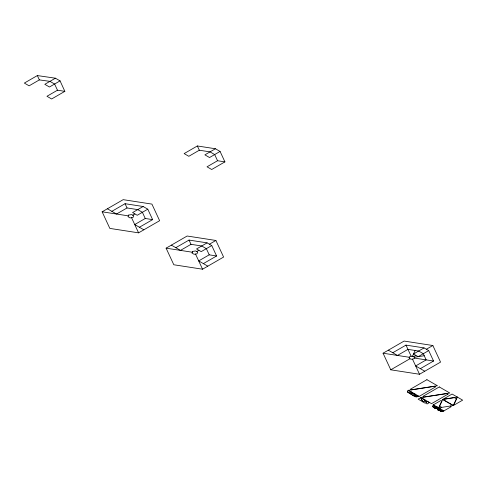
<?xml version="1.0" encoding="UTF-8"?>
<svg xmlns="http://www.w3.org/2000/svg" width="487" height="487" viewBox="0 0 487 487"><rect width="100%" height="100%" fill="white"/><g stroke="black" fill="none" stroke-linecap="round" stroke-linejoin="round"><path stroke-width="0.73" d="M412.477 356.234L415.143 350.476M390.769 369.81L409.987 358.718A2.039 1.175 0 0 0 412.477 359.102A2.039 1.175 0 0 0 414.303 358.048L414.102 356.88L413.171 356.338L411.144 356.222A2.039 1.175 0 0 0 409.317 357.275L383.068 353.215L390.769 369.81L419.514 374.26L440.558 362.109L432.852 345.514L404.107 341.064L383.068 353.215M407.582 391.901C413.481 394.677 404.971 392.674 408.349 390.239L419.143 396.388L435.555 386.915L434.873 386.252L408.623 390.312M407.582 392.065L408.349 390.239M413.67 395.852L414.443 394.026L412.337 392.808L409.457 393.252L413.67 395.852L414.443 394.026M413.901 395.718C413.372 393.198 416.756 394.038 415.496 395.468L416.44 396.01L417.724 395.809L418.893 396.485L416.014 396.771L413.901 395.718L416.014 396.929L418.893 396.485M432.499 406.566L434.605 407.783L432.499 406.566L433.266 404.74L443.901 410.906L451.199 406.694L450.518 406.036M434.094 406.316L434.434 405.415L434.094 406.316L435.031 406.858L436.315 406.663L437.484 407.175L434.605 407.619M439.079 409.658L439.591 408.392L438.586 410.346L437.417 409.677L437.764 408.77L436.821 408.228L435.542 408.429L434.374 407.753L435.542 408.587L437.764 408.77M438.586 410.346L439.359 408.526L437.253 407.309L439.359 408.526M440.412 409.969L441.356 410.511L440.412 409.969L440.759 409.068L439.591 408.55M457.39 397.112L453.537 405.415L462.65 400.15L452.07 394.044L442.957 399.303L457.336 397.082M37.347 75.57L24.35 83.07L29.11 85.822L39.356 79.905L49.948 81.353L54.599 84.038L57.478 90.211L64.85 91.349L60.065 80.885L55.415 78.2L37.347 75.57L39.356 79.905M55.415 78.2L44.81 84.318L49.461 87.003L60.065 80.885M57.478 90.211L46.959 96.28L51.634 98.977L64.85 91.349M197.357 145.966L184.141 153.594L188.816 156.29L199.329 150.221L210.037 151.877L214.682 154.562L217.549 160.734L224.921 161.879L220.081 151.445L215.431 148.76L197.357 145.966L199.329 150.221M102.136 211.808L123.174 199.658L151.92 204.102L159.626 220.702L138.582 232.847L109.837 228.403L102.136 211.808L128.385 215.869M215.431 148.76L204.887 154.848L209.538 157.532L220.081 151.445M111.846 211.334L125.062 203.7L143.129 206.5L147.78 209.185L152.626 219.619L139.41 227.246M152.626 219.619L145.254 218.474L142.387 212.295L137.736 209.611L127.034 207.955L116.515 214.03L107.396 208.765M217.549 160.734L207.036 166.81L211.705 169.506L224.921 161.879M143.129 206.5L132.586 212.588L137.237 215.272L147.78 209.185M132.708 215.199L134.911 213.927M145.254 218.474L134.735 224.55L143.848 229.809M166.11 248.169L187.148 236.018L215.893 240.468L223.6 257.063L202.555 269.208L173.81 264.764L166.11 248.169L192.359 252.229M175.813 247.694L189.029 240.067L207.097 242.861L211.748 245.545L216.593 255.979L203.377 263.607L198.702 260.91L209.221 254.835L216.593 255.979M209.221 254.835L206.354 248.662L201.703 245.978L191.001 244.322L180.482 250.391L171.369 245.131M207.097 242.861L196.553 248.948L201.204 251.633L211.748 245.545M196.681 251.56L198.879 250.288M209.422 244.2L215.893 240.468M392.772 352.74L405.988 345.113L424.055 347.907L428.706 350.591L433.552 361.025L420.336 368.653M424.055 347.907L413.512 353.994L418.163 356.679L428.706 350.591M413.64 356.606L415.837 355.34M426.381 349.252L432.852 345.514M433.387 404.837L440.68 400.624L441.825 401.014L438.641 407.869L453.22 405.561L442.701 399.492L439.524 406.347A2.039 1.175 0 0 1 441.344 407.4M414.291 357.281L424.256 355.735M409.689 393.119L412.568 392.674L408.349 390.404M409.457 393.417L412.337 392.972L414.443 394.19M415.496 395.468L417.724 395.809M434.094 406.158L435.031 406.7L436.315 406.663M434.374 407.753L437.484 407.333M434.374 407.917L437.253 407.467M441.356 410.346C443.687 409.938 445.477 411.491 440.93 411.272L438.817 410.054L440.93 411.43L443.809 410.985M414.303 358.048L433.552 361.025M388.328 350.177L397.441 355.437L407.96 349.368L418.662 351.024L423.313 353.708L426.18 359.887L415.661 365.956L424.774 371.222M203.377 263.607L207.815 266.17M434.434 405.574L433.266 404.74M409.457 393.252L413.67 395.688M438.586 410.188L437.417 409.677M405.988 345.113L411.144 356.222M412.477 359.102L419.514 374.26M189.029 240.067L191.001 244.322M195.518 254.056L202.555 269.208M125.062 203.7L127.034 207.955M131.545 217.695L138.582 232.847M409.987 358.718A2.039 1.175 0 0 1 409.317 357.275M192.749 251.395L191.975 253.057L194.082 254.275L196.961 253.83L197.734 252.169L195.622 250.951L192.749 251.395M456.52 398.64L453.336 405.494L442.817 399.425L454.694 397.587A2.039 1.175 0 0 0 456.52 398.64M128.775 215.035L128.002 216.697L130.108 217.914L132.988 217.47L133.761 215.808L131.648 214.59L128.775 215.035M426.916 379.683L410.511 389.156L411.186 389.819L437.442 385.759L426.916 379.683M420.719 397.672L418.144 399.157L422.606 401.732L420.719 397.672M439.304 386.946L422.893 396.418L423.574 397.082L449.824 393.015L439.304 386.946M425.413 400.381L422.838 401.866L420.951 397.806L425.413 400.381M425.279 400.594L422.953 401.933L425.157 403.206L426.32 402.828L425.279 400.594M427.142 401.367L425.985 401.745L427.02 403.979L429.345 402.639L427.142 401.367M447.937 394.172L431.531 403.65L421.005 397.575L447.261 393.514L447.937 394.172"/></g></svg>
